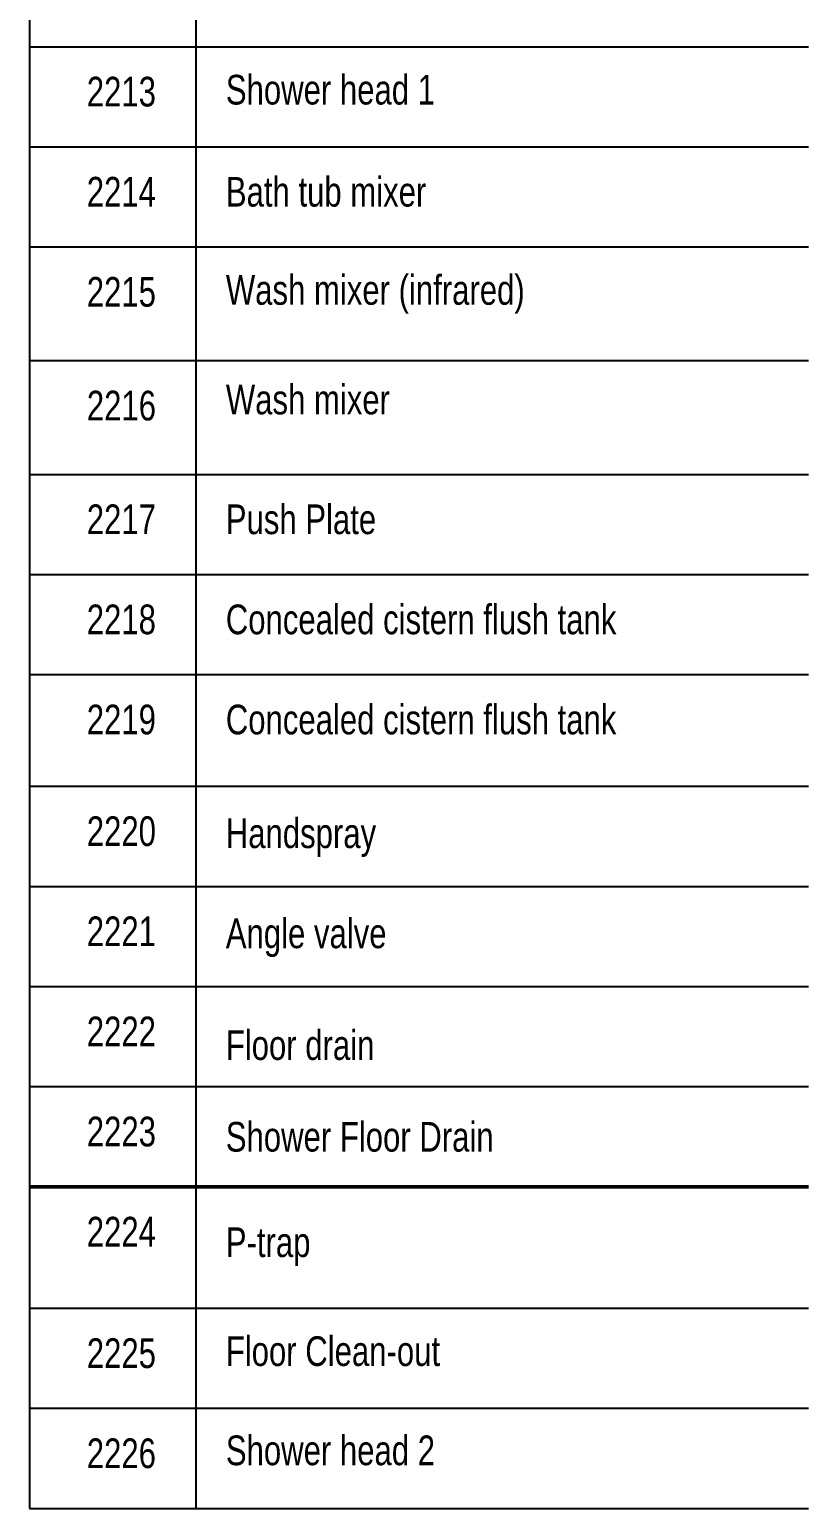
# Model space of a CAD drawing. Header units: inches. Extents: x 274057 to 444617, y 490067 to 635630.
# Drawn here: x 324307 to 325619, y 528785 to 531277 of the extents above; entities that cross this region are included whole.
import ezdxf

# ---------------------------------------------------------------- set-up
doc = ezdxf.new("R2010")
doc.units = ezdxf.units.IN
doc.header["$MEASUREMENT"] = 0
for name, color, linetype in [('CQ SPOT DETAIL DIMENSION', 9, 'Continuous'), ('CQ text label', 3, 'Continuous'), ('CQ-legend tex box', 3, 'Continuous')]:
    doc.layers.add(name, color=color, linetype=linetype)
doc.layers.add('CQ Switches and Outlets', color=1, linetype='Continuous', lineweight=50)
doc.styles.add('DIM 50', font='romans.shx', dxfattribs={"width": 0.75, "height": 100})

# ---------------------------------------------------------------- blocks, each defined once
blk = doc.blocks.new('SMDS')
at = {"layer": 'CQ Switches and Outlets', "color": 2}
blk.add_line((383215.8, 473401.9), (384527.8, 473401.9), dxfattribs=at)
at = {"layer": 'CQ-legend tex box'}
for p, q in [((383215.8, 477684.1), (383215.8, 472859.9)), ((383496.1, 477506), (383496.1, 472859.9)), ((383215.8, 475322.9), (384527.9, 475322.9)), ((383215.8, 475154.2), (384527.9, 475154.2)), ((383215.8, 474985.5), (384527.9, 474985.5)), ((383215.8, 474793.9), (384527.9, 474793.9)), ((383215.8, 474602.3), (384527.9, 474602.3)), ((383215.8, 474602.3), (384527.8, 474602.3)), ((383215.8, 474433.6), (384527.8, 474433.6)), ((383215.8, 474264.9), (384527.8, 474264.9)), ((383215.8, 474076.7), (384527.8, 474076.7)), ((383215.8, 473908), (384527.8, 473908)), ((383215.8, 473739.3), (384527.8, 473739.3)), ((383215.8, 473570.6), (384527.8, 473570.6)), ((383215.8, 473197.3), (384527.8, 473197.3)), ((383215.7, 473028.6), (384527.8, 473028.6)), ((383215.7, 472859.9), (384527.8, 472859.9))]:
    blk.add_line(p, q, dxfattribs=at)
at = {"layer": 'CQ text label', "ltscale": 1000, "char_height": 50, "width": 946.817, "attachment_point": 1, "style": 'DIM 50'}
for s, insert in [('{\\fArial|b0|i0|c0|p34;2213}', (383312.1, 475272.2)), ('{\\fArial|b0|i0|c0|p34;Shower head 1}', (383546.4, 475275.5)), ('{\\fArial|b0|i0|c0|p34;2214}', (383312.1, 475103.5)), ('{\\fArial|b0|i0|c0|p34;Bath tub mixer}', (383546.4, 475103.5)), ('{\\fArial|b0|i0|c0|p34;2215}', (383312.1, 474934.8)), ('{\\fArial|b0|i0|c0|p34;Wash mixer (infrared)}', (383546.4, 474938.1)), ('{\\fArial|b0|i0|c0|p34;2216}', (383312.2, 474743.2)), ('{\\fArial|b0|i0|c0|p34;Wash mixer}', (383546.4, 474753.4)), ('{\\fArial|b0|i0|c0|p34;2217}', (383312.1, 474551.6)), ('{\\fArial|b0|i0|c0|p34;Push Plate}', (383546.3, 474551.6)), ('{\\fArial|b0|i0|c0|p34;Concealed cistern flush tank}', (383546.3, 474382.9)), ('{\\fArial|b0|i0|c0|p34;2218}', (383312.1, 474382.9)), ('{\\fArial|b0|i0|c0|p34;2219}', (383312.1, 474214.2)), ('{\\fArial|b0|i0|c0|p34;Concealed cistern flush tank}', (383546.3, 474214.2)), ('{\\fArial|b0|i0|c0|p34;2220}', (383312.1, 474026)), ('{\\fArial|b0|i0|c0|p34;Handspray}', (383546.3, 474022.6)), ('{\\fArial|b0|i0|c0|p34;2221}', (383312.1, 473857.3)), ('{\\fArial|b0|i0|c0|p34;Angle valve}', (383546.3, 473853.9)), ('{\\fArial|b0|i0|c0|p34;2222}', (383312.1, 473688.6)), ('{\\fArial|b0|i0|c0|p34;Floor drain}', (383546.3, 473665.6)), ('{\\fArial|b0|i0|c0|p34;2223}', (383312.1, 473519.9)), ('{\\fArial|b0|i0|c0|p34;Shower Floor Drain}', (383546.3, 473511.1)), ('{\\fArial|b0|i0|c0|p34;2224}', (383312.1, 473351.2)), ('{\\fArial|b0|i0|c0|p34;P-trap}', (383546.3, 473333.4)), ('{\\fArial|b0|i0|c0|p34;2225}', (383312.1, 473146.5)), ('{\\fArial|b0|i0|c0|p34;Floor Clean-out}', (383546.3, 473149.9)), ('{\\fArial|b0|i0|c0|p34;2226}', (383312.1, 472977.8)), ('{\\fArial|b0|i0|c0|p34;Shower head 2}', (383546.4, 472982.7))]:
    blk.add_mtext(s, dxfattribs=dict(at, insert=insert))

msp = doc.modelspace()

# ---------------------------------------------------------------- block references
at = {"layer": 'CQ SPOT DETAIL DIMENSION'}
msp.add_blockref('SMDS', (-58908.5, 55925.5), dxfattribs=at)

doc.saveas('drawing.dxf')
